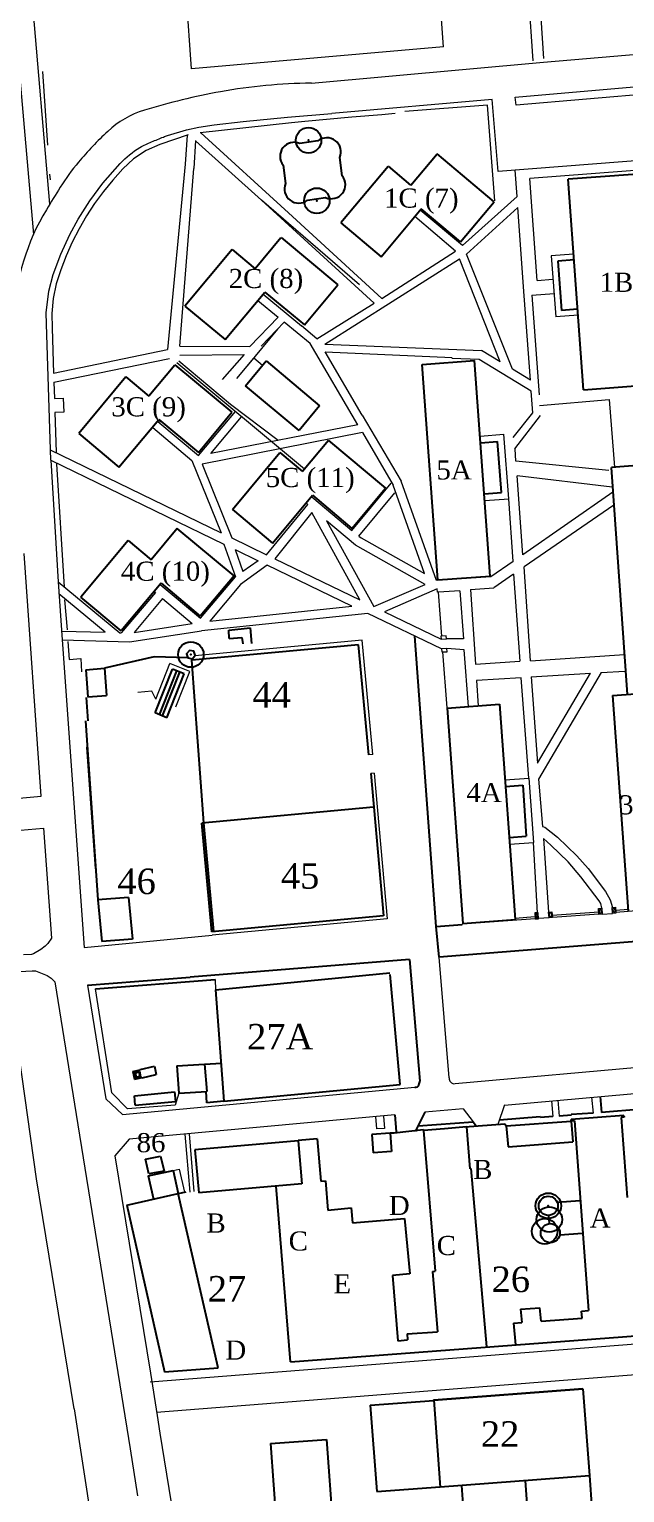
# Model space of a CAD drawing. Header units: millimetres. Extents: x 740 to 5908, y 1492 to 3373.
# Drawn here: x 4390.8 to 4531.1, y 2552.1 to 2896.7 of the extents above; entities that cross this region are included whole.
import ezdxf

# ---------------------------------------------------------------- set-up
doc = ezdxf.new("R2010")
doc.units = ezdxf.units.MM
doc.header["$PDMODE"] = 32
doc.header["$PDSIZE"] = 6
for name, color, linetype in [('A. VERDES', 3, 'Continuous'), ('AUXIPUNT', 7, 'Continuous'), ('CERCAS', 42, 'Continuous'), ('CONSTRU3', 3, 'Continuous'), ('CVL_PUNTO_NUM', 7, 'Continuous'), ('EDIFICIOS', 7, 'Continuous'), ('OTROS', 6, 'Continuous'), ('TEMPO', 7, 'Continuous'), ('TEMPOEDI', 7, 'Continuous')]:
    doc.layers.add(name, color=color, linetype=linetype)
doc.layers.add('VIAPEATO', color=8, linetype='Continuous', lineweight=0)
doc.styles.add('ARIAL', font='BOOKOS.TTF')

msp = doc.modelspace()

# ---------------------------------------------------------------- linework, layer by layer
at = {"layer": 'A. VERDES', "color": 7, "ltscale": 2}
msp.add_line((4464.22, 2851.13), (4473.75, 2843.13), dxfattribs=at)
at = {"layer": 'AUXIPUNT', "color": 7}
msp.add_line((4429.12, 2748.13), (4429.1, 2748.49), dxfattribs=at)
for p in [(4456.63, 2870.54), (4458.58, 2856.3), (4428.89, 2749.45), (4513.12, 2619.66), (4513.36, 2616.43), (4512.26, 2613.66)]:
    msp.add_point(p, dxfattribs=at)
at = {"layer": 'CERCAS', "color": 7}
for p, q in [((4476.76, 2636.78), (4475.87, 2636.75)), ((4502.87, 2638.96), (4503.19, 2638.48)), ((4425.92, 2622.56), (4427.78, 2622.98))]:
    msp.add_line(p, q, dxfattribs=at)
at = {"layer": 'CONSTRU3', "color": 7}
for p, q in [((4404.1, 2745.87), (4408.54, 2746.21)), ((4404.1, 2745.87), (4404.6, 2739.5)), ((4408.54, 2746.21), (4409.04, 2739.84)), ((4404.6, 2739.5), (4409.04, 2739.84)), ((4415.22, 2651.25), (4416.97, 2651.66)), ((4415.22, 2651.25), (4415.64, 2649.47)), ((4415.58, 2651.08), (4416.75, 2651.35)), ((4415.58, 2651.08), (4415.88, 2649.78)), ((4415.64, 2649.47), (4417.38, 2649.87)), ((4415.76, 2650.97), (4416.63, 2651.17)), ((4415.76, 2650.97), (4416, 2649.96)), ((4415.88, 2649.78), (4417.05, 2650.05)), ((4416, 2649.96), (4416.87, 2650.16)), ((4416.63, 2651.17), (4416.87, 2650.16)), ((4416.75, 2651.35), (4417.05, 2650.05)), ((4416.95, 2651.76), (4420.32, 2652.5)), ((4416.95, 2651.76), (4416.97, 2651.66)), ((4417.4, 2649.77), (4417.38, 2649.87)), ((4417.4, 2649.77), (4420.75, 2650.58)), ((4420.32, 2652.5), (4420.75, 2650.58)), ((4475.87, 2636.75), (4471.51, 2636.44)), ((4471.51, 2636.44), (4471.82, 2632.13)), ((4475.88, 2636.75), (4476.18, 2632.44)), ((4418.22, 2630.61), (4421.76, 2631.37)), ((4419, 2627.16), (4418.22, 2630.61)), ((4421.76, 2631.37), (4422.58, 2627.84)), ((4476.18, 2632.44), (4471.82, 2632.13)), ((4422.58, 2627.84), (4419, 2627.16))]:
    msp.add_line(p, q, dxfattribs=at)
msp.add_lwpolyline([(4456.38, 2856.46), (4460.65, 2857.04, 0.774676), (4464.58, 2862.2), (4463.99, 2866.48, 0.780552), (4458.84, 2870.39), (4454.54, 2869.8, 0.780552), (4450.63, 2864.65), (4451.21, 2860.37, 0.774676)], format="xyb", close=True, dxfattribs=at)
msp.add_lwpolyline([(4428.53, 2750.44), (4427.85, 2749.64), (4428.21, 2748.65), (4429.24, 2748.46), (4429.92, 2749.27), (4429.57, 2750.26)], close=True, dxfattribs=at)
at = {"layer": 'EDIFICIOS', "color": 7}
for p, q in [((4480.76, 2859.96), (4486.91, 2867.32)), ((4500.33, 2856.06), (4486.91, 2867.32)), ((4480.76, 2859.96), (4475.45, 2864.42)), ((4533, 2862.52), (4517.76, 2861.36)), ((4521.43, 2811.79), (4517.76, 2861.36)), ((4473.75, 2843.13), (4483.15, 2854.39)), ((4492.44, 2846.6), (4483.15, 2854.39)), ((4492.43, 2846.6), (4500.33, 2856.06)), ((4450.11, 2847.61), (4444.02, 2840.3)), ((4450.15, 2847.66), (4463.54, 2836.49)), ((4438.6, 2844.83), (4427.46, 2831.47)), ((4438.6, 2844.83), (4444.02, 2840.3)), ((4519.17, 2842.38), (4515.36, 2842.1)), ((4515.36, 2842.1), (4516.22, 2830.46)), ((4455.65, 2827.05), (4463.54, 2836.49)), ((4436.97, 2823.6), (4446.32, 2834.78)), ((4446.32, 2834.78), (4455.65, 2827.05)), ((4427.48, 2831.47), (4436.97, 2823.6)), ((4520.03, 2830.74), (4516.22, 2830.46)), ((4425.11, 2817.61), (4419.02, 2810.31)), ((4425.15, 2817.66), (4438.55, 2806.5)), ((4441.76, 2812.74), (4446.65, 2818.58)), ((4446.65, 2818.58), (4459.22, 2808.05)), ((4483.38, 2817.75), (4495.75, 2818.65)), ((4487.06, 2767.02), (4483.38, 2817.75)), ((4499.43, 2767.92), (4495.75, 2818.65)), ((4413.6, 2814.84), (4402.46, 2801.48)), ((4413.6, 2814.84), (4419.02, 2810.31)), ((4454.42, 2802.24), (4441.76, 2812.74)), ((4521.43, 2811.79), (4536.7, 2812.94)), ((4430.65, 2797.05), (4438.55, 2806.5)), ((4459.22, 2808.05), (4454.42, 2802.24)), ((4402.46, 2801.48), (4411.88, 2793.61)), ((4411.88, 2793.61), (4421.33, 2804.82)), ((4421.32, 2804.79), (4430.65, 2797.05)), ((4461.3, 2799.88), (4455.2, 2792.57)), ((4461.3, 2799.88), (4474.77, 2788.66)), ((4497.15, 2799.31), (4501.16, 2799.6)), ((4502.06, 2787.61), (4501.16, 2799.6)), ((4438.67, 2783.64), (4449.88, 2797.02)), ((4449.88, 2797.02), (4455.2, 2792.57)), ((4540.52, 2794.44), (4528.03, 2793.5)), ((4531.8, 2740.08), (4528.03, 2793.5)), ((4466.85, 2779.17), (4474.77, 2788.66)), ((4448.16, 2775.71), (4457.57, 2786.95)), ((4457.57, 2786.95), (4466.85, 2779.17)), ((4498.02, 2787.32), (4502.06, 2787.61)), ((4438.67, 2783.64), (4448.16, 2775.71)), ((4425.66, 2779.16), (4419.53, 2771.79)), ((4439.07, 2768), (4425.66, 2779.16)), ((4414.14, 2776.33), (4402.96, 2762.94)), ((4414.14, 2776.33), (4419.53, 2771.79)), ((4439.07, 2768), (4431.08, 2758.52)), ((4487.06, 2767.02), (4499.43, 2767.92)), ((4421.9, 2766.26), (4412.45, 2755.06)), ((4421.9, 2766.26), (4431.08, 2758.52)), ((4412.45, 2755.06), (4402.96, 2762.94)), ((4468.39, 2751.72), (4429.12, 2748.13)), ((4470.8, 2725.81), (4468.39, 2751.72)), ((4431.98, 2709.81), (4429.12, 2748.13)), ((4528.21, 2739.81), (4540.64, 2740.76)), ((4528.21, 2739.81), (4531.97, 2689.02)), ((4489.26, 2736.83), (4501.62, 2737.76)), ((4489.26, 2736.83), (4492.98, 2686.1)), ((4501.62, 2737.76), (4505.34, 2687.03)), ((4471.27, 2721.45), (4474.27, 2687.91)), ((4503.04, 2718.39), (4507.08, 2718.69)), ((4507.08, 2718.69), (4507.92, 2706.71)), ((4471.95, 2713.49), (4431.51, 2709.77)), ((4433.83, 2684.19), (4431.51, 2709.77)), ((4434.3, 2684.23), (4431.98, 2709.81)), ((4503.92, 2706.41), (4507.92, 2706.71)), ((4414.17, 2692.28), (4406.97, 2691.73)), ((4406.97, 2691.73), (4407.91, 2681.88)), ((4414.17, 2692.28), (4415.11, 2682.43)), ((4474.27, 2687.91), (4433.83, 2684.19)), ((4492.98, 2686.1), (4505.34, 2687.03)), ((4415.11, 2682.43), (4407.91, 2681.88)), ((4434.73, 2670.52), (4475.79, 2674.49)), ((4478.19, 2648.24), (4475.83, 2674.09)), ((4434.73, 2670.52), (4436.69, 2644.28)), ((4425.55, 2652.58), (4432.14, 2652.98)), ((4425.55, 2652.58), (4426.05, 2646.15)), ((4432.14, 2652.98), (4436.14, 2653.22)), ((4432.14, 2652.98), (4432.64, 2646.55)), ((4426.05, 2646.15), (4432.64, 2646.55)), ((4432.69, 2643.9), (4432.49, 2646.54)), ((4436.69, 2644.28), (4478.19, 2648.24)), ((4436.69, 2644.28), (4432.69, 2643.9)), ((4503.19, 2638.48), (4518.53, 2639.62)), ((4530.94, 2640.91), (4518.47, 2640)), ((4518.5, 2639.62), (4518.47, 2640)), ((4519.25, 2639.67), (4518.5, 2639.62)), ((4518.53, 2639.62), (4518.9, 2634.69)), ((4519.25, 2639.67), (4522.55, 2595)), ((4530.97, 2640.53), (4530.27, 2640.48)), ((4530.27, 2640.48), (4531.67, 2621.59)), ((4530.94, 2640.91), (4530.97, 2640.53)), ((4488.67, 2637.81), (4483.72, 2637.42)), ((4483.72, 2637.42), (4486.49, 2604.26)), ((4493.84, 2638.28), (4488.67, 2637.81)), ((4493.8, 2638.28), (4494.66, 2628.39)), ((4503.19, 2638.48), (4503.62, 2633.55)), ((4454.15, 2634.95), (4429.85, 2632.84)), ((4429.85, 2632.84), (4430.77, 2622.7)), ((4458.66, 2635.4), (4454.15, 2635)), ((4454.15, 2634.95), (4455.06, 2624.81)), ((4458.66, 2635.4), (4459.49, 2625.44)), ((4503.62, 2633.55), (4518.9, 2634.69)), ((4418.83, 2626.69), (4424.71, 2627.96)), ((4418.83, 2626.69), (4420.05, 2621.24)), ((4424.71, 2627.96), (4425.93, 2622.52)), ((4494.89, 2628.41), (4494.66, 2628.39)), ((4494.89, 2628.41), (4498.54, 2586.43)), ((4413.78, 2619.83), (4425.92, 2622.56)), ((4435.33, 2581.54), (4425.93, 2622.52)), ((4455.06, 2624.81), (4430.77, 2622.7)), ((4452.36, 2582.94), (4448.95, 2624.28)), ((4459.49, 2625.44), (4460.63, 2625.54)), ((4460.63, 2625.54), (4461.2, 2618.65)), ((4413.78, 2619.83), (4422.64, 2580.54)), ((4461.2, 2618.65), (4466.67, 2619.14)), ((4466.67, 2619.14), (4466.99, 2615.62)), ((4520.64, 2620.82), (4515.23, 2620.42)), ((4466.99, 2615.62), (4479.2, 2616.7)), ((4479.2, 2616.7), (4480.47, 2603.62)), ((4513.19, 2617.41), (4513.34, 2615.46)), ((4521.21, 2613.17), (4515.8, 2612.77)), ((4480.47, 2603.62), (4476.44, 2603.22)), ((4476.44, 2603.22), (4477.62, 2587.9)), ((4485.79, 2604.2), (4486.49, 2604.26)), ((4485.79, 2604.2), (4487, 2590)), ((4506.59, 2595.28), (4511.15, 2595.61)), ((4506.59, 2595.28), (4506.86, 2592.14)), ((4511.4, 2592.47), (4511.15, 2595.61)), ((4520.96, 2594.88), (4522.55, 2595)), ((4521.09, 2593.23), (4520.96, 2594.88)), ((4504.92, 2592), (4506.86, 2592.14)), ((4504.92, 2592), (4505.36, 2586.94)), ((4511.4, 2592.47), (4521.07, 2593.23)), ((4452.36, 2582.94), (4534.77, 2589.14)), ((4477.62, 2587.9), (4479.97, 2588.07)), ((4479.87, 2589.48), (4487, 2590)), ((4479.87, 2589.48), (4479.97, 2588.07)), ((4422.64, 2580.54), (4435.33, 2581.54)), ((4486.11, 2573.88), (4521.26, 2576.53)), ((4521.26, 2576.53), (4486.11, 2573.88)), ((4521.29, 2576.56), (4522.83, 2556.12)), ((4471.14, 2572.7), (4486.11, 2573.83)), ((4471.14, 2572.7), (4472.68, 2552.36)), ((4486.11, 2573.88), (4487.65, 2553.44)), ((4447.69, 2563.7), (4460.88, 2564.62)), ((4447.69, 2563.7), (4451.61, 2508.07)), ((4460.88, 2564.62), (4464.8, 2509)), ((4472.68, 2552.36), (4487.65, 2553.49)), ((4522.81, 2556.08), (4487.66, 2553.43)), ((4492.65, 2553.81), (4493.23, 2546.08)), ((4507.63, 2554.94), (4508.22, 2547.2)), ((4522.83, 2556.12), (4523.35, 2548.34))]:
    msp.add_line(p, q, dxfattribs=at)
at = {"layer": 'EDIFICIOS', "color": 8}
for p, q in [((4486.66, 2685.43), (4481.68, 2753.75)), ((4420.21, 2748.94), (4408.54, 2746.27)), ((4428.17, 2748.68), (4420.21, 2748.94)), ((4404.23, 2739.31), (4404.58, 2733.86)), ((4404.06, 2733.87), (4406.97, 2691.73)), ((4404.35, 2727.62), (4406.41, 2699.03)), ((4486.66, 2685.43), (4492.82, 2685.88)), ((4487.41, 2678.17), (4486.66, 2685.43)), ((4533.91, 2681.85), (4487.41, 2678.17)), ((4480.41, 2677.64), (4428.7, 2673.48)), ((4480.41, 2677.64), (4482.86, 2649.03)), ((4404.57, 2671.57), (4428.7, 2673.48)), ((4406.43, 2670.78), (4434.59, 2672.96)), ((4525.34, 2645.39), (4525.68, 2641.61)), ((4476.96, 2641.05), (4477.27, 2637.06)), ((4484.04, 2641.72), (4481.78, 2637.13)), ((4511.2, 2640.61), (4501.58, 2639.85)), ((4514.21, 2640.68), (4511.26, 2640.48)), ((4518.56, 2640.99), (4515.7, 2640.79)), ((4523.67, 2641.43), (4518.51, 2641.15)), ((4535.17, 2642.44), (4525.68, 2641.61)), ((4483.71, 2637.51), (4476.76, 2636.78)), ((4482.43, 2638.45), (4495.39, 2639.45)), ((4493.48, 2638.25), (4502.87, 2638.96)), ((4495.39, 2639.45), (4496.13, 2638.45))]:
    msp.add_line(p, q, dxfattribs=at)
at = {"layer": 'EDIFICIOS', "color": 7}
for centre, radius in [((4513.12, 2619.66), 2.25), ((4513.59, 2613.21), 2.25), ((4486.11, 2573.88), 0.05)]:
    msp.add_circle(centre, radius, dxfattribs=at)
at = {"layer": 'EDIFICIOS', "color": 8}
for centre, radius, start, end in [((4481.74, 2648.52), 0.967, 265.3154, 340.0612), ((4478.43, 2649.72), 4.48, 340.0612, 351.1266)]:
    msp.add_arc(centre, radius, start, end, dxfattribs=at)
at = {"layer": 'OTROS', "color": 7}
for p, q in [((4437.8, 2755.2), (4442.87, 2755.77)), ((4437.88, 2753.27), (4437.8, 2755.2)), ((4437.88, 2753.27), (4440.9, 2753.5)), ((4440.9, 2753.5), (4441.1, 2751.96)), ((4442.87, 2755.77), (4443.15, 2752.05)), ((4420.48, 2735.69), (4424.57, 2746.04)), ((4421.51, 2735.28), (4425.59, 2745.63)), ((4422.24, 2735), (4426.32, 2745.33)), ((4423.26, 2734.59), (4427.34, 2744.93)), ((4427.34, 2744.94), (4424.57, 2746.04)), ((4423.26, 2734.59), (4420.48, 2735.69)), ((4404.49, 2727.63), (4404.35, 2727.62)), ((4415.57, 2645.57), (4425.05, 2646.46)), ((4425.05, 2646.46), (4425.25, 2644.25)), ((4415.78, 2643.37), (4415.57, 2645.57)), ((4415.78, 2643.37), (4425.25, 2644.25))]:
    msp.add_line(p, q, dxfattribs=at)
at = {"layer": 'TEMPO', "color": 7}
for p, q in [((4414.17, 2692.28), (4406.97, 2691.73)), ((4414.2, 2692.27), (4415.14, 2682.42)), ((4461.2, 2618.65), (4466.67, 2619.14))]:
    msp.add_line(p, q, dxfattribs=at)
at = {"layer": 'TEMPOEDI', "color": 7}
msp.add_line((4475.4, 2864.39), (4464.22, 2851.13), dxfattribs=at)
at = {"layer": 'VIAPEATO', "color": 8}
for p, q in [((4384.47, 2984.66), (4395.61, 2855.46)), ((4380.14, 2983.43), (4391.79, 2848.38)), ((4429.03, 2887.4), (4424.84, 2948.76)), ((4510.42, 2912.99), (4511.97, 2889.76)), ((4508.39, 2905.07), (4509.45, 2889.21)), ((4488.38, 2892.55), (4487.63, 2903.42)), ((4488.38, 2892.55), (4429.03, 2887.4)), ((4512.02, 2888.91), (4553.82, 2892.55)), ((4457.29, 2884.01), (4512.02, 2888.91)), ((4395.21, 2869.38), (4393.98, 2886.77)), ((4505.31, 2880.71), (4550.36, 2884.63)), ((4505.57, 2878.79), (4505.31, 2880.71)), ((4550.51, 2882.68), (4505.57, 2878.79)), ((4499.92, 2880.17), (4462.11, 2876.85)), ((4498.77, 2878.81), (4479.34, 2877.28)), ((4500.54, 2856.31), (4498.77, 2878.81)), ((4501.28, 2863.19), (4499.92, 2880.17)), ((4430.79, 2873.62), (4434.36, 2874.19)), ((4452.62, 2874.67), (4431.11, 2872.31)), ((4434.36, 2874.19), (4441.25, 2874.96)), ((4441.25, 2874.96), (4451.65, 2875.96)), ((4451.65, 2875.96), (4462.11, 2876.85)), ((4455.74, 2874.96), (4452.62, 2874.67)), ((4466.81, 2875.98), (4455.74, 2874.96)), ((4473.92, 2876.57), (4466.81, 2875.98)), ((4477.03, 2876.85), (4473.92, 2876.57)), ((4428.01, 2871.72), (4427.55, 2864.94)), ((4427.85, 2873.02), (4430.79, 2873.62)), ((4429.99, 2870.5), (4429.55, 2863.93)), ((4445.55, 2856.42), (4429.95, 2870.41)), ((4451.91, 2853.44), (4431.27, 2872.33)), ((4557.11, 2867.55), (4501.28, 2863.19)), ((4427.55, 2864.94), (4423.4, 2821.25)), ((4426.32, 2822.07), (4429.55, 2863.93)), ((4505.78, 2857.32), (4505.33, 2863.5)), ((4557.02, 2865.25), (4508.78, 2861.57)), ((4395.79, 2861.22), (4395.69, 2862.58)), ((4510.52, 2837.55), (4508.78, 2861.57)), ((4505.78, 2857.32), (4492.86, 2845.73)), ((4468.59, 2836.49), (4445.55, 2856.42)), ((4472.06, 2832.22), (4445.55, 2856.42)), ((4451.91, 2853.44), (4473.92, 2833.32)), ((4492.86, 2845.73), (4482.89, 2854.08)), ((4505.96, 2854.72), (4493.87, 2843.73)), ((4507.45, 2833.91), (4505.96, 2854.72)), ((4491.28, 2844.46), (4481.63, 2852.57)), ((4473.92, 2833.32), (4491.28, 2844.46)), ((4504.65, 2816.66), (4493.87, 2843.73)), ((4519.06, 2843.76), (4513.81, 2843.37)), ((4513.81, 2843.37), (4514.89, 2828.96)), ((4460.48, 2822.57), (4492.2, 2842.64)), ((4501.81, 2818.39), (4492.2, 2842.64)), ((4510.52, 2837.55), (4514.22, 2837.87)), ((4444.7, 2832.84), (4449.43, 2828.92)), ((4445.93, 2834.31), (4454.95, 2826.84)), ((4508.9, 2814.08), (4507.45, 2833.91)), ((4509.22, 2834.07), (4514.48, 2834.5)), ((4509.22, 2834.07), (4510.94, 2810.62)), ((4458.61, 2823.77), (4472.06, 2832.22)), ((4520.13, 2829.34), (4514.89, 2828.96)), ((4449.28, 2826.03), (4442.18, 2817.47)), ((4442.78, 2821.99), (4449.43, 2828.92)), ((4445.46, 2822.05), (4450.89, 2827.72)), ((4456.97, 2822.66), (4450.89, 2827.72)), ((4458.61, 2823.77), (4454.95, 2826.84)), ((4468.22, 2803.56), (4456.97, 2822.66)), ((4460.48, 2822.57), (4497.39, 2821.04)), ((4396.52, 2815.73), (4423.4, 2821.25)), ((4396.6, 2813.61), (4423.82, 2819.19)), ((4426.31, 2819.97), (4441.43, 2820.09)), ((4426.32, 2822.07), (4442.78, 2821.99)), ((4441.43, 2820.09), (4436.26, 2814.23)), ((4439.7, 2814.46), (4443.7, 2819.25)), ((4445.77, 2817.52), (4443.7, 2819.25)), ((4469.26, 2805.84), (4460.53, 2820.74)), ((4460.53, 2820.74), (4490.43, 2819.4)), ((4496.83, 2818.95), (4490.41, 2819.18)), ((4509.07, 2811.48), (4496.83, 2818.95)), ((4501.81, 2818.39), (4497.39, 2821.04)), ((4455.65, 2793.11), (4425.56, 2818.15)), ((4426.07, 2818.64), (4438.2, 2808.43)), ((4508.9, 2814.08), (4504.65, 2816.66)), ((4396.6, 2813.61), (4396.73, 2809.76)), ((4396.73, 2809.76), (4398.8, 2809.82)), ((4398.8, 2809.82), (4398.92, 2806.52)), ((4438.2, 2808.43), (4449.47, 2799.91)), ((4509.47, 2806.38), (4509.07, 2811.48)), ((4511.01, 2808.12), (4527.47, 2809.47)), ((4527.47, 2809.47), (4528.75, 2793.56)), ((4398.92, 2806.52), (4396.83, 2806.45)), ((4396.83, 2806.45), (4397.16, 2797.14)), ((4430.66, 2796.33), (4439.37, 2806.66)), ((4433.56, 2796.81), (4440.83, 2805.44)), ((4469.26, 2805.84), (4478.46, 2790.24)), ((4504.81, 2800.52), (4509.47, 2806.38)), ((4505.26, 2797.87), (4511.24, 2805.73)), ((4419.92, 2802.91), (4429.09, 2795.17)), ((4421.14, 2804.36), (4430.66, 2796.33)), ((4469.31, 2801.7), (4431.52, 2794.24)), ((4468.22, 2803.56), (4433.56, 2796.81)), ((4469.31, 2801.7), (4476.58, 2789.35)), ((4497.04, 2800.9), (4502.64, 2801.31)), ((4503.78, 2786.13), (4502.64, 2801.31)), ((4395.77, 2797.62), (4436.03, 2778.12)), ((4395.88, 2795.22), (4436.65, 2775.48)), ((4395.88, 2795.22), (4397.6, 2766.56)), ((4429.09, 2795.17), (4436.03, 2778.12)), ((4505.5, 2794.97), (4505.28, 2797.87)), ((4527.39, 2792.75), (4505.5, 2794.97)), ((4397.23, 2794.37), (4399, 2765.34)), ((4431.52, 2794.24), (4438.56, 2776.93)), ((4507.09, 2772.93), (4505.75, 2791.57)), ((4528.19, 2788.86), (4505.75, 2791.57)), ((4466.82, 2778.68), (4476.11, 2789.78)), ((4483.95, 2768.54), (4476.58, 2789.35)), ((4486.79, 2766.91), (4478.46, 2790.24)), ((4528.33, 2787.67), (4507.09, 2772.93)), ((4446.73, 2772.91), (4456.49, 2784.8)), ((4468.43, 2777.35), (4476.95, 2787.52)), ((4498.14, 2785.72), (4503.78, 2786.13)), ((4504.8, 2771.39), (4503.78, 2786.13)), ((4528.57, 2784.62), (4507.39, 2770.07)), ((4457.4, 2782.87), (4448.69, 2772)), ((4468.7, 2762.33), (4457.4, 2782.87)), ((4467.66, 2775.19), (4460.88, 2780.93)), ((4460.88, 2780.93), (4472.04, 2760.76)), ((4436.65, 2775.48), (4439.39, 2767.76)), ((4438.56, 2776.93), (4446.72, 2772.91)), ((4439.33, 2774.16), (4441.15, 2769)), ((4439.33, 2774.16), (4444.78, 2771.54)), ((4484.07, 2765.97), (4467.66, 2775.19)), ((4469, 2776.95), (4483.95, 2768.54)), ((4393.65, 2716.07), (4389.59, 2773.28)), ((4446.88, 2770.5), (4440.62, 2765.97)), ((4444.78, 2771.54), (4441.15, 2769)), ((4466.83, 2760.87), (4446.88, 2770.5)), ((4448.69, 2772), (4468.7, 2762.33)), ((4504.8, 2771.39), (4499.54, 2767.79)), ((4431.15, 2757.99), (4439.39, 2767.76)), ((4499.54, 2767.79), (4486.79, 2766.91)), ((4504.95, 2768.37), (4500.28, 2765.16)), ((4504.95, 2768.37), (4506.42, 2747.86)), ((4508.94, 2747.99), (4507.39, 2770.07)), ((4397.6, 2766.56), (4398.57, 2752.94)), ((4397.6, 2766.56), (4412.12, 2754.54)), ((4408.67, 2754.7), (4397.79, 2763.77)), ((4420.52, 2764.06), (4412.5, 2754.55)), ((4420.24, 2764.29), (4420.52, 2764.06)), ((4421.67, 2765.98), (4431.15, 2757.99)), ((4440.62, 2765.97), (4433.34, 2757.35)), ((4472.04, 2760.76), (4484.07, 2765.97)), ((4486.95, 2764.92), (4474.49, 2759.5)), ((4487, 2764.12), (4486.95, 2764.92)), ((4487.24, 2764.13), (4487, 2764.12)), ((4492.25, 2764.49), (4487.24, 2764.13)), ((4488.02, 2753.81), (4487.24, 2764.13)), ((4492.25, 2764.49), (4493.12, 2753.16)), ((4494.75, 2764.74), (4500.28, 2765.16)), ((4494.75, 2764.74), (4495.95, 2747.22)), ((4399.13, 2762.33), (4399.76, 2755.27)), ((4422.22, 2762.63), (4415.51, 2754.67)), ((4422.22, 2762.63), (4429.16, 2756.77)), ((4433.34, 2757.35), (4466.83, 2760.87)), ((4415.51, 2754.67), (4429.16, 2756.77)), ((4470.55, 2759.08), (4431.39, 2755.01)), ((4487.97, 2750.81), (4470.55, 2759.08)), ((4474.49, 2759.5), (4487.87, 2753.08)), ((4398.42, 2754.99), (4408.67, 2754.7)), ((4414.4, 2752.42), (4431.39, 2755.01)), ((4489.05, 2753.89), (4487.8, 2753.79)), ((4487.8, 2753.79), (4487.87, 2753.08)), ((4489.1, 2753.19), (4489.05, 2753.89)), ((4398.57, 2752.94), (4414.4, 2752.42)), ((4398.57, 2752.94), (4403.76, 2680.44)), ((4399.93, 2752.49), (4400.23, 2748.32)), ((4487.87, 2753.08), (4489.1, 2753.19)), ((4489.24, 2750.88), (4487.97, 2750.81)), ((4487.97, 2750.81), (4488.03, 2750.09)), ((4488.03, 2750.09), (4489.31, 2750.13)), ((4489.32, 2736.91), (4488.3, 2750.12)), ((4493.12, 2753.16), (4489.1, 2753.19)), ((4493.29, 2750.59), (4489.24, 2750.88)), ((4489.31, 2750.13), (4489.24, 2750.88)), ((4494.31, 2737.21), (4493.29, 2750.59)), ((4400.23, 2748.32), (4403, 2748.5)), ((4403, 2748.5), (4403.14, 2745.36)), ((4495.95, 2747.22), (4506.42, 2747.86)), ((4508.94, 2747.99), (4531.05, 2749.44)), ((4506.71, 2743.96), (4496.17, 2743.36)), ((4496.17, 2743.36), (4496.58, 2737.38)), ((4508.56, 2720.38), (4506.71, 2743.96)), ((4509.04, 2744.17), (4523.09, 2745.04)), ((4509.04, 2744.17), (4510.59, 2723.85)), ((4510.59, 2723.85), (4523.09, 2745.04)), ((4525.54, 2745.21), (4510.83, 2720.11)), ((4525.54, 2745.21), (4531.13, 2745.56)), ((4419.68, 2740.86), (4416.4, 2740.54)), ((4420.61, 2738.97), (4419.68, 2740.86)), ((4502.93, 2719.97), (4508.56, 2720.38)), ((4508.56, 2720.38), (4509.63, 2705.22)), ((4510.83, 2720.11), (4511.73, 2708.97)), ((4376.61, 2714.58), (4393.65, 2716.07)), ((4361.86, 2705.66), (4394.16, 2708.58)), ((4394.16, 2708.58), (4396.01, 2682.71)), ((4511.73, 2708.97), (4512.26, 2708.77)), ((4512.26, 2708.77), (4515.26, 2706.45)), ((4504.04, 2704.81), (4509.63, 2705.22)), ((4510.54, 2688.64), (4509.63, 2705.22)), ((4513.73, 2704.59), (4511.99, 2706.12)), ((4511.99, 2706.12), (4513.18, 2688.83)), ((4515.26, 2706.45), (4519.84, 2702.03)), ((4517.8, 2700.61), (4513.73, 2704.59)), ((4519.84, 2702.03), (4522.47, 2699.06)), ((4520.75, 2697.13), (4517.8, 2700.61)), ((4522.47, 2699.06), (4526.57, 2693.63)), ((4525.11, 2691.49), (4520.75, 2697.13)), ((4525.52, 2690.8), (4525.11, 2691.49)), ((4526.57, 2693.63), (4527.7, 2691.69)), ((4527.7, 2691.69), (4528.21, 2689.91)), ((4505.31, 2687.42), (4509.96, 2687.77)), ((4514.03, 2688.07), (4524.99, 2688.89)), ((4514.07, 2687.61), (4525.02, 2688.43)), ((4525.72, 2689.72), (4525.52, 2690.8)), ((4525.78, 2688.32), (4525.77, 2688.37)), ((4525.83, 2688.32), (4528.26, 2688.51)), ((4531.94, 2689.43), (4529, 2689.21)), ((4549.07, 2690.27), (4529.03, 2688.75)), ((4475.17, 2687.19), (4433.9, 2683.39)), ((4492.81, 2686.03), (4509.99, 2687.31)), ((4510.77, 2687.37), (4513.29, 2687.56)), ((4395.22, 2681.44), (4394.58, 2680.79)), ((4396.01, 2682.71), (4395.22, 2681.44)), ((4403.76, 2680.44), (4433.9, 2683.39)), ((4391.36, 2678.86), (4389.46, 2678.76)), ((4391.83, 2678.99), (4391.36, 2678.86)), ((4393.53, 2679.99), (4391.83, 2678.99)), ((4394.58, 2680.79), (4393.53, 2679.99)), ((4489.78, 2649.75), (4487.41, 2678.17)), ((4385.63, 2674.64), (4391.52, 2675.02)), ((4391.52, 2675.02), (4392.31, 2674.96)), ((4392.31, 2674.96), (4395.05, 2673.89)), ((4395.05, 2673.89), (4395.96, 2673.28)), ((4395.96, 2673.28), (4396.82, 2672.42)), ((4396.82, 2672.42), (4401.88, 2641.17)), ((4404.57, 2671.57), (4408.86, 2644.83)), ((4410.29, 2646.23), (4406.43, 2670.78)), ((4434.59, 2672.96), (4434.73, 2670.52)), ((4392.48, 2625.99), (4386.4, 2669.57)), ((4491.13, 2648.42), (4550.57, 2653.8)), ((4502.8, 2643.38), (4582.56, 2650.49)), ((4412.8, 2641.15), (4481.66, 2647.56)), ((4408.86, 2644.83), (4412.8, 2641.15)), ((4413.93, 2642.5), (4410.29, 2646.23)), ((4425.17, 2643.36), (4413.93, 2642.5)), ((4426.05, 2646.15), (4425.17, 2643.36)), ((4502.81, 2643.41), (4501.19, 2638.77)), ((4513.88, 2644.37), (4514.21, 2640.68)), ((4515.37, 2644.5), (4515.7, 2640.79)), ((4523.33, 2645.22), (4523.67, 2641.43)), ((4401.88, 2641.17), (4414.59, 2562.44)), ((4476.96, 2641.05), (4414.33, 2635.37)), ((4493.04, 2642.51), (4484.04, 2641.72)), ((4493.04, 2642.51), (4495.39, 2639.45)), ((4427.46, 2636.5), (4428.62, 2622.88)), ((4428.45, 2636.61), (4429.61, 2622.99)), ((4414.33, 2635.37), (4411.01, 2631.43)), ((4411.01, 2631.43), (4419.37, 2580.23)), ((4401.36, 2571.82), (4392.48, 2625.99)), ((4419.28, 2578.21), (4596.61, 2592.1)), ((4420.82, 2571.08), (4573.14, 2583.01)), ((4419.37, 2580.23), (4420.96, 2570.25)), ((4401.36, 2571.82), (4405.44, 2545.22)), ((4420.96, 2570.25), (4421.59, 2566.14)), ((4421.59, 2566.14), (4424.68, 2546.83)), ((4414.59, 2562.44), (4416.35, 2551.36))]:
    msp.add_line(p, q, dxfattribs=at)
at = {"layer": 'VIAPEATO', "color": 7}
for p, q in [((4456.07, 2785.15), (4456.49, 2784.8)), ((4457.4, 2786.58), (4466.82, 2778.68)), ((4528.57, 2784.62), (4531.71, 2740.08)), ((4468.43, 2777.35), (4469, 2776.95)), ((4412.12, 2754.54), (4412.5, 2754.55)), ((4469.29, 2752.82), (4429.84, 2749.17)), ((4471.79, 2725.91), (4469.29, 2752.82)), ((4420.61, 2738.97), (4423.9, 2747.31)), ((4428.62, 2745.45), (4423.9, 2747.31)), ((4425.34, 2737.15), (4428.62, 2745.45)), ((4471.79, 2725.91), (4470.8, 2725.81)), ((4472.1, 2721.52), (4471.27, 2721.45)), ((4472.1, 2721.52), (4475.17, 2687.19)), ((4492.81, 2686.03), (4492.82, 2685.88)), ((4472.72, 2637.74), (4472.49, 2640.65)), ((4474.27, 2640.79), (4474.49, 2637.89)), ((4474.49, 2637.89), (4472.72, 2637.74)), ((4454.15, 2635), (4454.15, 2634.95)), ((4424.71, 2627.96), (4426.14, 2628.3)), ((4426.14, 2628.3), (4427.36, 2622.85))]:
    msp.add_line(p, q, dxfattribs=at)
at = {"layer": 'VIAPEATO', "color": 8}
msp.add_lwpolyline([(4395.88, 2795.22), (4395.23, 2814.95), (4394.93, 2824.74), (4394.83, 2829.91), (4395.39, 2834.99), (4396.43, 2838.96), (4398.22, 2843.72), (4400.33, 2848.36), (4402.3, 2852), (4405.07, 2856.29), (4408.12, 2860.42), (4412.23, 2865.08, -0.073751), (4416.9, 2868.85, -0.03959), (4419.64, 2870.18, 0.003323), (4422.43, 2871.3, -0.009915), (4423.4, 2871.68), (4427.85, 2873.02)], format="xyb", dxfattribs=at)
msp.add_lwpolyline([(4428.25, 2871.8), (4421.59, 2869.54), (4418.34, 2868.11), (4415.38, 2866.19), (4412.88, 2863.78), (4410.53, 2861.15), (4408.31, 2858.46), (4406.21, 2855.68), (4404.31, 2852.74), (4402.56, 2849.67), (4400.94, 2846.52), (4399.51, 2843.31), (4398.21, 2840.07), (4397.17, 2836.74), (4396.46, 2833.28), (4396.16, 2829.76), (4396.17, 2826.28), (4396.52, 2815.73)], dxfattribs=at)
for points in [[(4510, 2687.2), (4510.77, 2687.25), (4510.69, 2688.65), (4509.91, 2688.6)], [(4510.55, 2687.47), (4510.49, 2688.4), (4510.13, 2688.38), (4510.19, 2687.44)], [(4513.18, 2688.83), (4513.96, 2688.9), (4514.08, 2687.5), (4513.3, 2687.44)], [(4513.41, 2688.62), (4513.77, 2688.65), (4513.85, 2687.71), (4513.49, 2687.68)], [(4524.93, 2689.66), (4525.72, 2689.72), (4525.83, 2688.32), (4525.04, 2688.26)], [(4525.18, 2689.43), (4525.51, 2689.45), (4525.58, 2688.54), (4525.25, 2688.51)], [(4528.15, 2689.9), (4528.94, 2689.96), (4529.05, 2688.56), (4528.26, 2688.51)], [(4528.4, 2689.68), (4528.73, 2689.7), (4528.8, 2688.79), (4528.47, 2688.76)]]:
    msp.add_lwpolyline(points, close=True, dxfattribs=at)
for centre, radius, start, end in [((4464.25, 2725.81), 158.72, 100.2887, 106.9681), ((4458.66, 2756.57), 127.44, 90.619, 100.2887), ((4424.41, 2856.37), 22.21, 106.9681, 132.909), ((4463.01, 2814.84), 78.9, 132.909, 140.1697), ((4444.92, 2829.93), 55.35, 140.1697, 147.7201), ((4718.79, 2656.93), 379.29, 147.7201, 148.6612), ((4439.05, 2827.27), 51.76, 148.6612, 178.015), ((4490.95, 2649.59), 1.18, 172.0447, 279.0246)]:
    msp.add_arc(centre, radius, start, end, dxfattribs=at)

# ---------------------------------------------------------------- texts
at = {"layer": 'CVL_PUNTO_NUM', "color": 7, "style": 'ARIAL'}
for s, height, p in [(' 1C (7)', 4.5, (4472.71, 2854.68)), (' 2C (8)', 4.5, (4436.1, 2835.75)), ('1B', 4.5, (4525.2, 2834.86)), (' 3C (9)', 4.5, (4408.45, 2805.54)), ('5A', 4.5, (4486.76, 2790.67)), (' 5C (11)', 4.5, (4444.83, 2788.89)), (' 4C (10)', 4.5, (4410.71, 2766.83)), ('44', 6, (4443.41, 2736.97)), (' 4A', 4.5, (4492.13, 2714.7)), (' 3A', 4.5, (4528.12, 2711.83)), ('46', 6, (4411.57, 2693.06)), ('45', 6, (4450.1, 2694.33)), ('27A', 6, (4442.14, 2656.47)), ('86', 4.5, (4416.1, 2632.27)), ('B', 4.5, (4495.41, 2625.96)), ('D', 4.5, (4475.55, 2617.49)), ('A', 4.5, (4522.91, 2614.54)), ('B', 4.5, (4432.56, 2613.35)), ('C', 4.5, (4451.93, 2609.12)), ('C', 4.5, (4486.82, 2608.06)), ('26', 6, (4499.75, 2599.35)), ('27', 6, (4432.88, 2597.12)), ('E', 4.5, (4462.49, 2599.03)), ('D', 4.5, (4437.02, 2583.44)), ('22', 6, (4497.23, 2562.92))]:
    msp.add_text(s, height=height, dxfattribs=at).set_placement(p)

doc.saveas('drawing.dxf')
